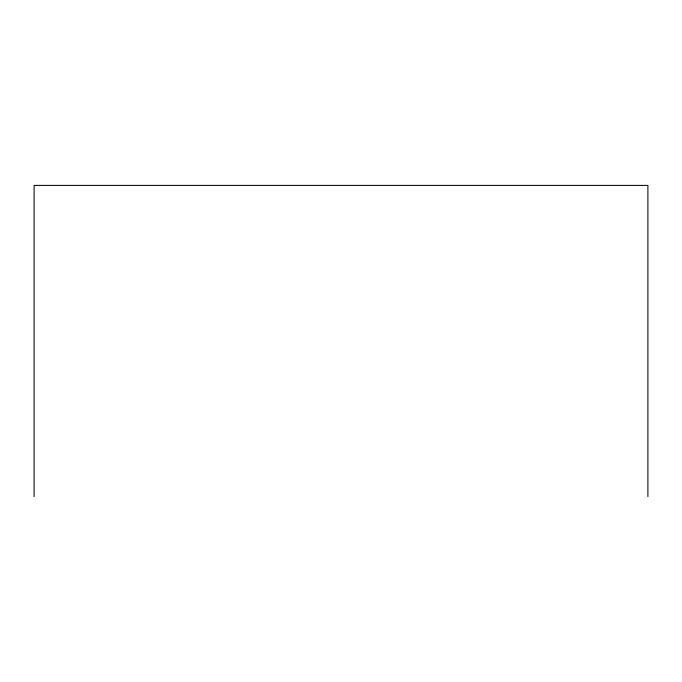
<?xml version="1.0" encoding="UTF-8"?>
<svg xmlns="http://www.w3.org/2000/svg" width="682" height="682" viewBox="0 0 682 682"><rect width="100%" height="100%" fill="white"/><g stroke="black" fill="none" stroke-linecap="round" stroke-linejoin="round"><path stroke-width="1.02" d="M647.9 496.598L647.9 185.402L34.1 185.402L34.1 496.598"/></g></svg>
